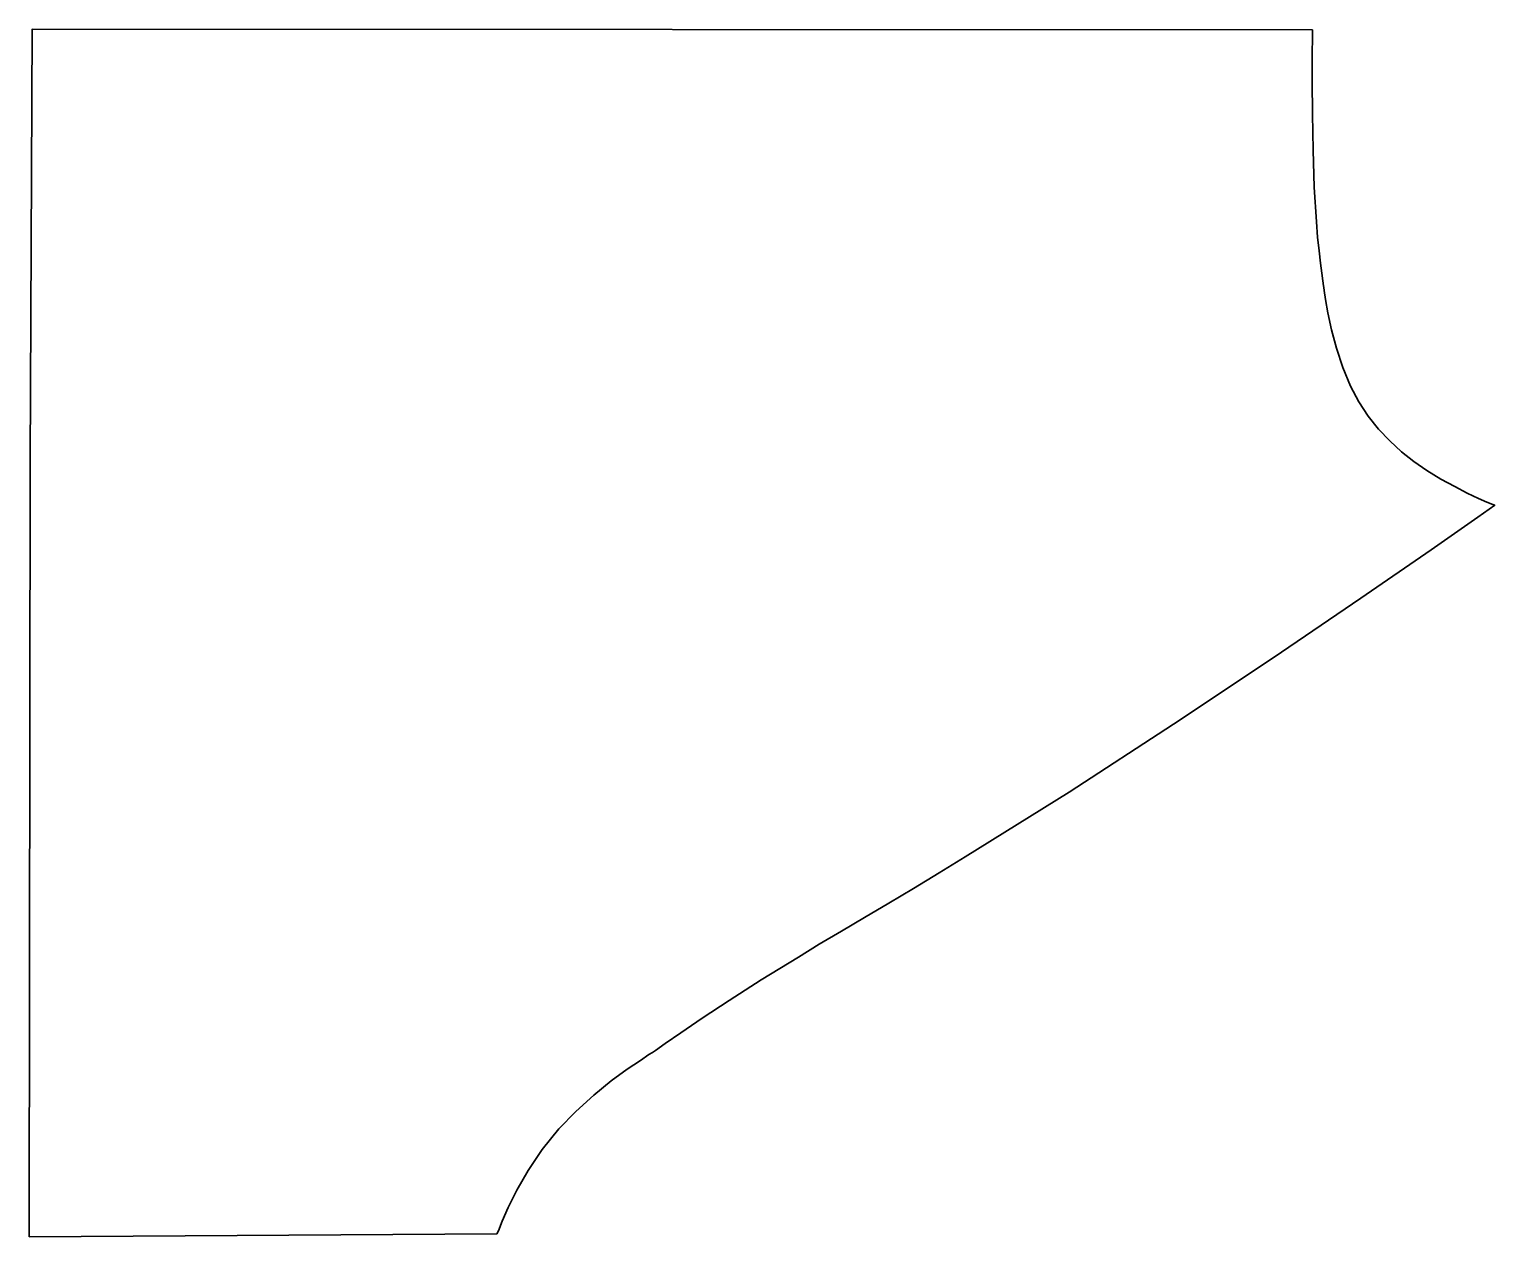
# Model space of a CAD drawing. Extents: x 0 to 5139, y -4232 to 0.
import ezdxf

# ---------------------------------------------------------------- set-up
doc = ezdxf.new("R2010")
doc.units = 0
doc.linetypes.add('Solid', pattern=[0])

msp = doc.modelspace()

# ---------------------------------------------------------------- linework, layer by layer
at = {"color": 0, "linetype": 'Solid', "lineweight": 35}
msp.add_lwpolyline([(0, -4232), (3, -1511), (10, 0), (4500, -2), (4500, -25), (4499, -88), (4499, -182), (4500, -297), (4502, -424), (4506, -553), (4514, -675), (4518, -728), (4523, -777), (4528, -820), (4533, -855), (4536, -882), (4539, -899), (4540, -905), (4541, -916), (4546, -947), (4554, -994), (4567, -1053), (4584, -1118), (4606, -1185), (4633, -1251), (4662, -1306), (4695, -1356), (4731, -1402), (4771, -1443), (4812, -1481), (4856, -1515), (4901, -1546), (4950, -1577), (4999, -1603), (5043, -1626), (5082, -1644), (5112, -1657), (5132, -1665), (5139, -1668), (5080, -1710), (4916, -1824), (4670, -1994), (4362, -2203), (4013, -2435), (3647, -2674), (3282, -2901), (3191, -2957), (3101, -3011), (3014, -3063), (2929, -3113), (2848, -3161), (2770, -3207), (2697, -3252), (2567, -3332), (2454, -3404), (2360, -3466), (2285, -3517), (2230, -3555), (2196, -3579), (2185, -3587), (2173, -3594), (2143, -3614), (2097, -3645), (2041, -3686), (1980, -3736), (1917, -3793), (1857, -3854), (1799, -3927), (1750, -4000), (1710, -4069), (1679, -4130), (1658, -4178), (1645, -4211), (1640, -4222), (0, -4232)], close=True, dxfattribs=at)

doc.saveas('drawing.dxf')
